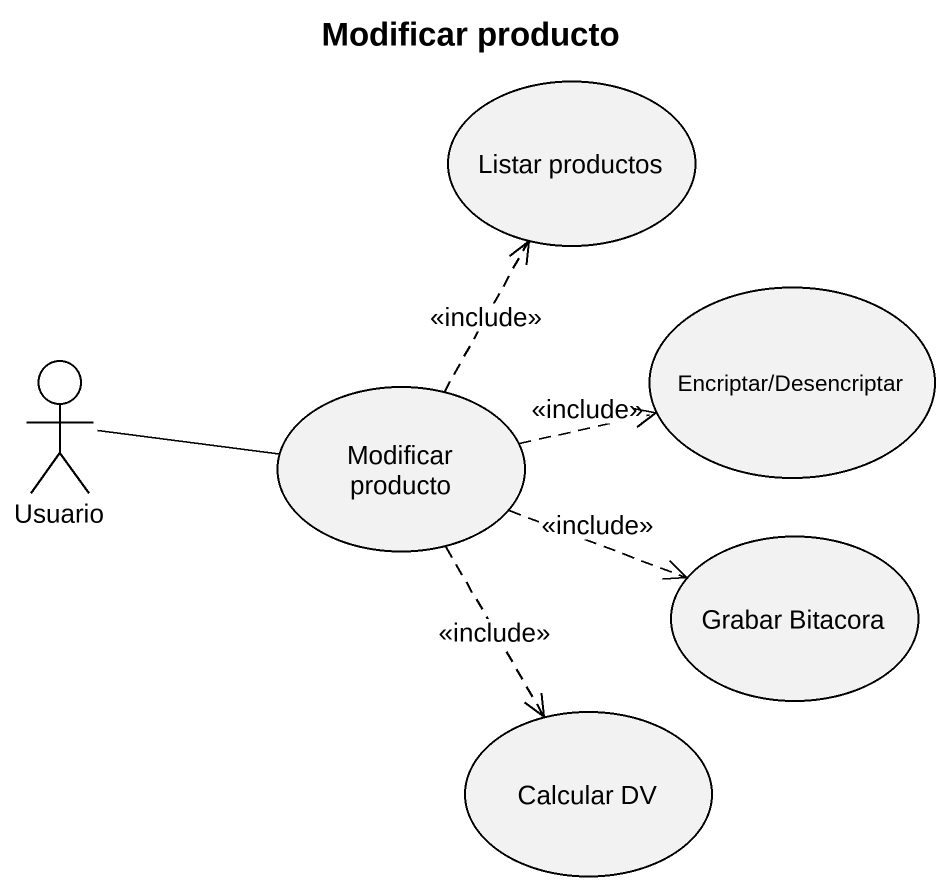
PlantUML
@startuml
title Modificar producto
usecase "Listar productos" as Listar_productos
usecase "Encriptar/Desencriptar" as Encriptar_Desencriptar
actor Usuario
usecase "Modificar producto" as Modificar_producto
usecase "Grabar Bitacora" as Grabar_Bitacora
usecase "Calcular DV" as Calcular_DV
Usuario -right- Modificar_producto
Modificar_producto .up.> Listar_productos : <<include>>
Modificar_producto .right.> Encriptar_Desencriptar : <<include>>
Modificar_producto .right.> Grabar_Bitacora : <<include>>
Modificar_producto ..> Calcular_DV : <<include>>
@enduml
